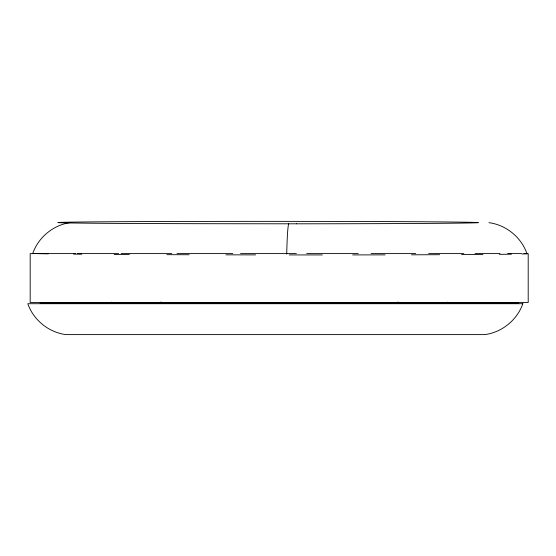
<?xml version="1.0" encoding="UTF-8"?>
<svg xmlns="http://www.w3.org/2000/svg" width="556" height="556" viewBox="0 0 556 556"><rect width="100%" height="100%" fill="white"/><g stroke="black" fill="none" stroke-linecap="round" stroke-linejoin="round"><path stroke-width="0.83" d="M159.774 303.208L160.92 301.936M110.199 303.208L111.561 302.144M72.169 303.208L73.614 302.283M48.254 303.208L49.755 302.353M41.617 302.374L40.102 303.208L518.776 303.208L517.268 302.374M70.8 222.525C53.682 224.735 38.44 237.092 32.783 253.411A247.844 1.418 0 0 0 48.233 253.814M75.588 253.605L30.184 253.605L30.184 302.492L528.2 302.492L528.2 253.605L523.96 253.605M77.312 253.605L118.588 253.605M121.166 253.605L171.846 253.605M176.996 253.605L232.79 253.605M240.526 253.605L296.376 253.605M306.69 253.605L358.224 253.605M371.095 253.605L415.728 253.605M428.62 253.605L463.871 253.605M475.053 253.605L499.983 253.605M507.704 253.605L521.41 253.605M255.579 254.877L234.834 254.85A247.844 1.418 0 0 1 225.938 254.836M289.252 254.912L299.441 254.926A247.844 1.418 0 0 0 322.313 254.926M488.953 222.671C506.064 224.895 521.292 237.266 526.921 253.585A247.844 1.418 0 0 1 521.91 253.995M509.129 302.353L510.623 303.208M485.27 302.283L486.715 303.208M447.323 302.144L448.678 303.208M397.964 301.936L399.111 303.208M279.439 303.208L217.493 303.208M511.367 254.189A247.844 1.418 0 0 1 499.399 254.328M482.9 254.474A247.844 1.418 0 0 1 461.522 254.606M439.657 254.704A247.844 1.418 0 0 1 411.51 254.801M385.072 254.863A247.844 1.418 0 0 1 352.664 254.905M189.144 254.738A247.844 1.418 0 0 1 166.869 254.669M129.36 254.502A247.844 1.418 0 0 1 114.161 254.419M81.704 254.189A247.844 1.418 0 0 1 73.559 254.113M286.722 254.106A46.864 2.426 -89.9 0 1 288.682 223.783M522.835 303.715C517.177 320.047 501.901 332.398 484.769 334.608L65.865 334.608C48.733 332.398 33.457 320.047 27.8 303.715L522.835 303.715M296.459 223.811L241.777 223.748A209.73 1.202 0 0 1 109.059 221.768A209.73 1.202 0 0 1 462.356 222.157A209.73 1.202 0 0 1 296.459 223.811"/></g></svg>
